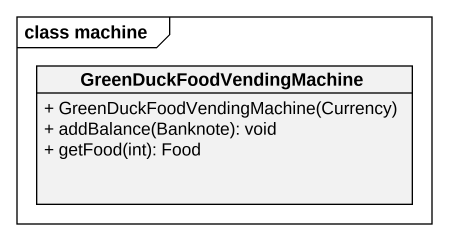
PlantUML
@startuml
mainframe class machine
hide circle
hide empty members
skinparam classAttributeIconSize 0
class GreenDuckFoodVendingMachine {
  + GreenDuckFoodVendingMachine(Currency)
  + addBalance(Banknote): void
  + getFood(int): Food
}
@enduml
